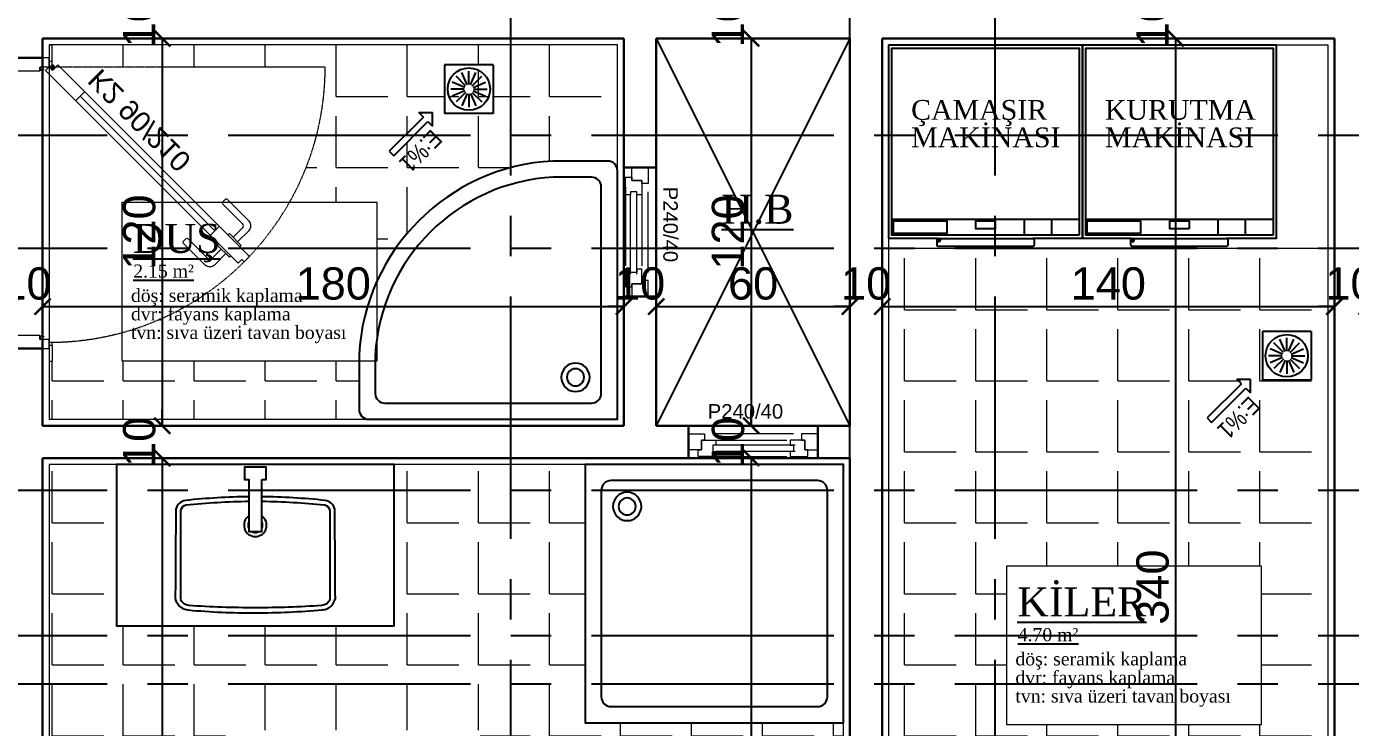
# Model space of a CAD drawing. Header units: millimetres. Extents: x 2778 to 13672, y 1832 to 5175.
# Drawn here: x 3851.6 to 4261.6, y 3431.7 to 3648.9 of the extents above; entities that cross this region are included whole.
import ezdxf

# ---------------------------------------------------------------- set-up
doc = ezdxf.new("R2010")
doc.units = ezdxf.units.MM
for name, pattern in [('CENTER2', [112.5, 75, -12.5, 12.5, -12.5]), ('DASHDOT2', [12.7, 6.35, -3.175, 0, -3.175]), ('DOTX2', [0.5, 0, -0.5])]:
    doc.linetypes.add(name, pattern=pattern)
doc.layers.add('7-DCR-FRN', color=8, linetype='Continuous')
doc.layers.add('Yazi', color=7, linetype='Continuous')
for name, color, linetype, lineweight in [('aks', 251, 'DASHDOT2', 35), ('duvar', 232, 'Continuous', 30), ('ince', 37, 'Continuous', 0), ('iz', 1, 'DOTX2', 20), ('kapı', 3, 'Continuous', 18), ('pencere', 4, 'Continuous', 18), ('sıva iç', 21, 'Continuous', 0), ('tefriş', 252, 'Continuous', 5), ('yazı', 11, 'Continuous', 20), ('z - tarama', 251, 'Continuous', 18), ('ölçü dış', 192, 'Continuous', 20), ('ÖLÇÜ İÇ', 7, 'Continuous', 9)]:
    doc.layers.add(name, color=color, linetype=linetype, lineweight=lineweight)
doc.styles.get("Standard").update_dxf_attribs({"font": 'arial.ttf'})
doc.styles.add('swis', font='swissc.ttf', dxfattribs={"height": 10})
doc.styles.add('Times roman', font='times.ttf')
doc.dimstyles.new('zulay iç ölçü', dxfattribs={"dimtxt": 10, "dimasz": 5, "dimexe": 0.18, "dimexo": 0, "dimgap": 2, "dimtad": 3, "dimdec": 0, "dimzin": 0, "dimdsep": 46, "dimtxsty": 'Standard', "dimblk": 'ARCHTICK', "dimcen": 0.09, "dimse1": 1, "dimse2": 1, "dimadec": 0, "dimazin": 0, "dimtfac": 1, "dimtdec": 0, "dimtix": 1, "dimtofl": 0, "dimtmove": 0, "dimatfit": 3, "dimldrblk": 'ARCHTICK', "dimfxl": 1, "dimtolj": 1, "dimtzin": 0, "dimarcsym": 0})
pattern_1 = [(0, (-1057024.51, 409725.164), (0, 22), [16, -6]), (90, (-1057024.51, 409725.164), (-22, 1e-15), [16, -6])]

# ---------------------------------------------------------------- blocks, each defined once
blk = doc.blocks.new('sadsfsfsf')
at = {"layer": 'ince'}
for p, q in [((0.7, 0), (-0.7, 0)), ((0, 0.7), (0, -0.7))]:
    blk.add_line(p, q, dxfattribs=at)
for radius in [0.6, 0.45]:
    blk.add_circle((0, 0), radius, dxfattribs=at)
blk = doc.blocks.new('eddeded')
at = {"layer": 'duvar'}
for p, q in [((-48.21, 54.38), (-38.21, 54.38)), ((-48.21, -35.62), (-38.21, -35.62))]:
    blk.add_line(p, q, dxfattribs=at)
at = {"layer": 'ince'}
blk.add_line((-26.6, -23.78), (15.13, 17.96), dxfattribs=at)
for points in [[(-50.21, 53.38), (-50.96, 53.38, -0.414214), (-51.21, 53.63), (-51.21, 58.13, -0.414214), (-50.96, 58.38), (-50.21, 58.38)], [(-36.21, 53.38), (-35.46, 53.38, 0.414214), (-35.21, 53.63), (-35.21, 58.13, 0.414214), (-35.46, 58.38), (-36.21, 58.38)], [(-50.21, -34.62), (-50.96, -34.62, 0.414214), (-51.21, -34.87), (-51.21, -39.37, 0.414214), (-50.96, -39.62), (-50.21, -39.62)], [(-36.21, -34.62), (-35.46, -34.62, -0.414214), (-35.21, -34.87), (-35.21, -39.37, -0.414214), (-35.46, -39.62), (-36.21, -39.62)]]:
    blk.add_lwpolyline(points, format="xyb", dxfattribs=at)
for points in [[(-39.11, 51.33), (-39.11, 50.38), (-37.81, 50.68), (-37.81, 50.81, -0.112206), (-37.91, 50.76), (-38.72, 50.57, -0.482314), (-39.02, 50.82), (-39.02, 51.24, -0.414214), (-38.77, 51.49), (-37.97, 51.49, -0.170049), (-37.81, 51.43), (-37.81, 51.58), (-38.86, 51.58, 0.414214)], [(17.08, 23.59), (18.49, 25), (14.96, 28.54, 0.414214), (12.13, 28.54), (5.41, 21.82, 0.414214), (5.41, 21.11), (6.12, 20.4, 0.414214), (6.83, 20.4), (12.84, 26.41, -0.414214), (14.25, 26.41)], [(20.76, 19.91), (22.17, 21.32), (25.71, 17.79, -0.414214), (25.71, 14.96), (18.99, 8.24, -0.414214), (18.28, 8.24), (17.58, 8.95, -0.414214), (17.58, 9.66), (23.59, 15.67, 0.414214), (23.59, 17.08)], [(-39.11, -31.62), (-39.11, -32.57, 0.414214), (-38.86, -32.82), (-37.81, -32.82), (-37.81, -32.67, -0.170049), (-37.97, -32.73), (-38.77, -32.73, -0.414214), (-39.02, -32.48), (-39.02, -32.06, -0.482314), (-38.72, -31.81), (-37.91, -32, -0.112206), (-37.81, -32.05), (-37.81, -31.92)]]:
    blk.add_lwpolyline(points, format="xyb", close=True, dxfattribs=at)
for points in [[(20.04, 25.7), (19.62, 26.12), (15.96, 22.47), (16.38, 22.04)], [(22.87, 22.87), (23.29, 22.44), (19.64, 18.79), (19.21, 19.21)]]:
    blk.add_lwpolyline(points, dxfattribs=at)
at = {"layer": 'iz', "ltscale": 0.1}
for p, q in [((-48.21, -35.62), (-48.21, 54.38)), ((-38.21, -35.62), (-38.21, 54.38)), ((-36.21, -32.82), (49.19, -32.82))]:
    blk.add_line(p, q, dxfattribs=at)
blk.add_arc((-36.22, -32.83), 85.41, 0.0042, 89.9958, dxfattribs=at)
at = {"layer": 'kapı'}
for p, q in [((13.72, 19.37), (16.54, 16.54)), ((-28.02, -22.36), (-25.19, -25.19))]:
    blk.add_line(p, q, dxfattribs=at)
for points in [[(-36.21, 54.38), (-36.21, 51.58), (-38.86, 51.58, 0.414214), (-39.11, 51.33), (-39.11, 50.38), (-50.21, 50.38), (-50.21, 54.38)], [(-50.21, -35.62), (-50.21, -31.62), (-39.11, -31.62), (-39.11, -32.57, 0.414214), (-38.86, -32.82), (-36.21, -32.82), (-36.21, -35.62), (-36.21, -35.62)]]:
    blk.add_lwpolyline(points, format="xyb", dxfattribs=at)
blk.add_lwpolyline([(-36.21, -32.82), (-35.15, -31.76), (-33.46, -33.46), (25.87, 25.87), (24.17, 27.57), (23.47, 26.86), (22.33, 27.99), (-37.35, -31.69), (-36.21, -32.82)], dxfattribs=at)
at = {"layer": 'sıva iç'}
for p, q in [((-48.21, 54.38), (-50.21, 54.38)), ((-38.21, 54.38), (-36.21, 54.38)), ((-48.21, -35.62), (-50.21, -35.62)), ((-36.21, -35.62), (-38.21, -35.62))]:
    blk.add_line(p, q, dxfattribs=at)
at = {"layer": 'ölçü dış'}
blk.add_line((-38.21, -35.62), (-48.21, -35.62), dxfattribs=at)
at = {"layer": 'ince', "rotation": 90}
blk.add_blockref('sadsfsfsf', (-35.15, -32.82), dxfattribs=at)
at = {"layer": 'yazı'}
blk.add_text('K2 90/210', height=6.328, rotation=45, dxfattribs=at).set_placement((-20.24, -32.71))
blk = doc.blocks.new('*U489')
at = {"layer": '7-DCR-FRN', "linetype": 'Continuous'}
for points in [[(15.5, 5, 0.414214), (15, 4.5), (15, 3, 0.414214), (15.5, 2.5), (44.5, 2.5, 0.414214), (45, 3), (45, 5), (60, 5), (60, 65), (0, 65), (0, 5)], [(45, 5), (15.5, 5, 0.414214), (15, 4.5), (15, 3, 0.414214), (15.5, 2.5), (44.5, 2.5, 0.414214), (45, 3)]]:
    blk.add_lwpolyline(points, format="xyb", close=True, dxfattribs=at)
for points in [[(1, 6), (59, 6), (59, 64), (1, 64)], [(1, 6), (59, 6), (59, 11), (1, 11)], [(1, 6), (18, 6), (18, 11), (1, 11)], [(27, 8), (33, 8), (33, 10.5), (27, 10.5)], [(42, 6.5), (58.5, 6.5), (58.5, 10.5), (42, 10.5)]]:
    blk.add_lwpolyline(points, close=True, dxfattribs=at)
blk.add_lwpolyline([(9.5, 6), (9.5, 11)], dxfattribs=at)
for radius in [0.5, 0.25]:
    blk.add_circle((44.5, 4.5), radius, dxfattribs=at)
blk = doc.blocks.new('*U39')
at = {"layer": '7-DCR-FRN'}
for points in [[(0, 3), (0, 80), (77, 80, -0.414214), (80, 77), (80, 60, -0.383838), (20, 0), (3, 0, -0.414214)], [(0, 3), (0, 80), (77, 80, -0.414214), (80, 77), (80, 60, -0.383838), (20, 0), (3, 0, -0.414214)], [(5, 8), (5, 72, -0.414214), (8, 75), (72, 75, -0.414214), (75, 72), (75, 60.13, -0.382578), (19.87, 5), (8, 5, -0.414214)]]:
    blk.add_lwpolyline(points, format="xyb", close=True, dxfattribs=at)
for radius in [4.4, 2.65]:
    blk.add_circle((13, 67), radius, dxfattribs=at)
blk = doc.blocks.new('eğim çizgisi')
at = {"layer": 'Yazi'}
for p, q in [((1343.11, 4120.2), (1332.51, 4109.59)), ((1333.92, 4108.18), (1344.53, 4118.78)), ((1344.53, 4118.78), (1343.11, 4120.2)), ((1331.09, 4111.01), (1331.09, 4106.76)), ((1332.51, 4109.59), (1331.09, 4111.01)), ((1312.34, 4092.04), (1312.34, 4107.04)), ((1312.34, 4107.04), (1327.34, 4107.04)), ((1319.31, 4100.84), (1317.69, 4104.74)), ((1319.84, 4100.95), (1319.84, 4105.17)), ((1320.38, 4100.84), (1322, 4104.74)), ((1327.34, 4092.04), (1327.34, 4107.04)), ((1335.34, 4106.76), (1331.09, 4106.76)), ((1333.92, 4108.18), (1335.34, 4106.76)), ((1318.54, 4100.08), (1314.65, 4101.7)), ((1318.85, 4100.54), (1315.87, 4103.52)), ((1320.84, 4100.54), (1323.82, 4103.52)), ((1321.14, 4100.08), (1325.04, 4101.7)), ((1318.44, 4099.54), (1314.22, 4099.54)), ((1318.54, 4099.01), (1314.65, 4097.39)), ((1318.85, 4098.55), (1315.87, 4095.57)), ((1319.31, 4098.24), (1317.69, 4094.35)), ((1319.84, 4098.14), (1319.84, 4093.92)), ((1320.38, 4098.24), (1322, 4094.35)), ((1320.84, 4098.55), (1323.82, 4095.57)), ((1321.14, 4099.01), (1325.04, 4097.39)), ((1321.25, 4099.54), (1325.47, 4099.54)), ((1312.34, 4092.04), (1327.34, 4092.04))]:
    blk.add_line(p, q, dxfattribs=at)
blk.add_circle((1319.84, 4099.54), 6.56, dxfattribs=at)
at = {"layer": 'Yazi', "style": 'swis'}
blk.add_text('E:%%%1', height=5.335, rotation=45, dxfattribs=at).set_placement((1331.42, 4111.73))
blk = doc.blocks.new('HJHJJKJK')
at = {"layer": 'duvar'}
for p, q in [((755300.98, -267417.82), (755300.98, -267427.82)), ((755340.98, -267417.82), (755340.98, -267427.82))]:
    blk.add_line(p, q, dxfattribs=at)
at = {"layer": 'ince'}
for p, q in [((755306.98, -267422.32), (755331.48, -267422.32)), ((755333.48, -267420.32), (755308.48, -267420.32)), ((755306.98, -267427.32), (755331.48, -267427.32))]:
    blk.add_line(p, q, dxfattribs=at)
for points in [[(755333.98, -267423.82), (755309.48, -267423.82)], [(755333.98, -267425.82), (755309.48, -267425.82)]]:
    blk.add_lwpolyline(points, dxfattribs=at)
at = {"layer": 'iz'}
for p, q in [((755300.98, -267417.82), (755340.98, -267417.82)), ((755340.98, -267427.82), (755300.98, -267427.82))]:
    blk.add_line(p, q, dxfattribs=at)
at = {"layer": 'pencere'}
for points in [[(755300.98, -267420.32), (755305.98, -267420.32), (755305.98, -267422.32), (755304.98, -267422.32), (755304.98, -267425.32), (755300.98, -267425.32)], [(755340.98, -267420.32), (755335.98, -267420.32), (755335.98, -267422.32), (755336.98, -267422.32), (755336.98, -267425.32), (755340.98, -267425.32)]]:
    blk.add_lwpolyline(points, dxfattribs=at)
for points in [[(755303.98, -267425.32), (755304.98, -267425.32), (755304.98, -267422.32), (755309.48, -267422.32), (755309.48, -267423.82), (755308.48, -267423.82), (755308.48, -267425.82), (755309.48, -267425.82), (755309.48, -267427.32), (755303.98, -267427.32)], [(755337.98, -267425.32), (755336.98, -267425.32), (755336.98, -267422.32), (755332.48, -267422.32), (755332.48, -267423.82), (755333.48, -267423.82), (755333.48, -267425.82), (755332.48, -267425.82), (755332.48, -267427.32), (755337.98, -267427.32)]]:
    blk.add_lwpolyline(points, close=True, dxfattribs=at)
at = {"layer": 'yazı'}
blk.add_text('P240/40', height=4.491, dxfattribs=at).set_placement((755306.93, -267415.63))
blk = doc.blocks.new('*U317')
at = {"layer": '7-DCR-FRN'}
for points in [[(-32.5, -25), (32.5, -25), (48.5, -25), (48.5, 25), (32.5, 25), (-32.5, 25), (-37.5, 25), (-37.5, -25)], [(7.5, 20.33), (8.86, 20.33), (8.86, 24.19), (7.5, 24.19), (3.5, 24.19), (2.14, 24.19), (2.14, 20.33), (3.5, 20.33), (3.5, 4.19), (7.5, 4.19)]]:
    blk.add_lwpolyline(points, close=True, dxfattribs=at)
for points in [[(3.5, 15, 0.024321), (-16.06, 13.85, 0.320193), (-19.1, 11.15, 0.000772), (-19.28, -16.53, 0.334549), (-15.19, -20.08)], [(3.5, 13.5, 0.024302), (-15.9, 12.36, 0.320193), (-17.63, 10.82, 0.000005), (-17.63, -16.78)], [(-15.17, -18.58, 0.017241), (5.5, -19.29, 0.01717), (26.09, -18.59, 0.280439), (28.63, -16.78, -0.000001), (28.63, 10.82, 0.320193), (26.9, 12.36, 0.024302), (7.5, 13.5)], [(26.28, -20.08, 0.32911), (30.28, -16.53, 0.000772), (30.1, 11.15, 0.320193), (27.06, 13.85, 0.024321), (7.5, 15)], [(3.5, 9.04, 0.734238), (5.5, 2.67, 0.734238), (7.5, 9.04)], [(3.49, 7.18, 0.24035), (3.5, 5.14, 0.24035)], [(4.42, 4.19, 0.125276), (5.5, 3.92, 0.125276), (6.58, 4.19, 0.125276)], [(7.5, 5.14, 0.24035), (7.51, 7.18)], [(-15.28, -20.08, 0.022071), (5.5, -20.99, 0.01725), (26.28, -20.08, -0.004899), (26.19, -20.08)]]:
    blk.add_lwpolyline(points, format="xyb", dxfattribs=at)
blk.add_arc((-14.88, -15.59), 3, 203.4085, 266.0639, dxfattribs=at)
blk = doc.blocks.new('*U34')
at = {"layer": '7-DCR-FRN'}
blk.add_lwpolyline([(80, 0), (0, 0), (0, 80), (80, 80)], close=True, dxfattribs=at)
blk.add_lwpolyline([(80, 0), (0, 0), (0, 80), (80, 80)], close=True, dxfattribs=at)
blk.add_lwpolyline([(72, 5), (8, 5, -0.414214), (5, 8), (5, 72, -0.414214), (8, 75), (72, 75, -0.414214), (75, 72), (75, 8, -0.414214)], format="xyb", close=True, dxfattribs=at)
for radius in [4.4, 2.65]:
    blk.add_circle((13, 67), radius, dxfattribs=at)
blk = doc.blocks.new('_ArchTick')
at = {"color": 0, "linetype": 'ByBlock', "const_width": 0.15}
blk.add_lwpolyline([(-0.5, -0.5), (0.5, 0.5)], dxfattribs=at)
blk = doc.blocks.new('*D1844')
at = {"layer": 'Defpoints', "color": 0, "transparency": 16777216}
for p in [(4207.43, 3655.23), (4207.43, 3645.23), (4207.43, 3645.23)]:
    blk.add_point(p, dxfattribs=at)
at = {"layer": 'ÖLÇÜ İÇ', "color": 0, "lineweight": -2, "transparency": 16777216}
for p, q in [((4207.43, 3655.23), (4207.43, 3660.23)), ((4207.43, 3645.23), (4207.43, 3640.23))]:
    blk.add_line(p, q, dxfattribs=at)
at = {"layer": 'ÖLÇÜ İÇ', "color": 0, "lineweight": -2, "transparency": 16777216, "xscale": 5, "yscale": 5, "zscale": 5}
for p, rotation in [((4207.43, 3655.23), 270), ((4207.43, 3645.23), 90)]:
    blk.add_blockref('_ArchTick', p, dxfattribs=dict(at, rotation=rotation))
at = {"layer": 'ÖLÇÜ İÇ', "color": 0, "transparency": 16777216, "insert": (4200.32, 3650.23), "char_height": 10, "attachment_point": 5, "rotation": 90}
blk.add_mtext('\\A1;10', dxfattribs=at)
blk = doc.blocks.new('*D1845')
at = {"layer": 'Defpoints', "color": 0, "transparency": 16777216}
for p in [(4207.43, 3645.23), (4207.43, 3305.23), (4207.43, 3305.23)]:
    blk.add_point(p, dxfattribs=at)
at = {"layer": 'ÖLÇÜ İÇ', "color": 0, "lineweight": -2, "transparency": 16777216}
blk.add_line((4207.43, 3645.23), (4207.43, 3305.23), dxfattribs=at)
at = {"layer": 'ÖLÇÜ İÇ', "color": 0, "lineweight": -2, "transparency": 16777216, "xscale": 5, "yscale": 5, "zscale": 5}
for p, rotation in [((4207.43, 3645.23), 90), ((4207.43, 3305.23), 270)]:
    blk.add_blockref('_ArchTick', p, dxfattribs=dict(at, rotation=rotation))
at = {"layer": 'ÖLÇÜ İÇ', "color": 0, "transparency": 16777216, "insert": (4200.32, 3475.23), "char_height": 10, "attachment_point": 5, "rotation": 90}
blk.add_mtext('\\A1;340', dxfattribs=at)
blk = doc.blocks.new('*D1851')
at = {"layer": 'Defpoints', "color": 0, "transparency": 16777216}
for p in [(4075.36, 3655.23), (4075.36, 3645.23), (4075.97, 3645.23)]:
    blk.add_point(p, dxfattribs=at)
at = {"layer": 'ÖLÇÜ İÇ', "color": 0, "lineweight": -2, "transparency": 16777216}
for p, q in [((4075.97, 3655.23), (4075.97, 3660.23)), ((4075.97, 3645.23), (4075.97, 3640.23))]:
    blk.add_line(p, q, dxfattribs=at)
at = {"layer": 'ÖLÇÜ İÇ', "color": 0, "lineweight": -2, "transparency": 16777216, "xscale": 5, "yscale": 5, "zscale": 5}
for p, rotation in [((4075.97, 3655.23), 270), ((4075.97, 3645.23), 90)]:
    blk.add_blockref('_ArchTick', p, dxfattribs=dict(at, rotation=rotation))
at = {"layer": 'ÖLÇÜ İÇ', "color": 0, "transparency": 16777216, "insert": (4068.87, 3650.23), "char_height": 10, "attachment_point": 5, "rotation": 90}
blk.add_mtext('\\A1;10', dxfattribs=at)
blk = doc.blocks.new('*D1852')
at = {"layer": 'Defpoints', "color": 0, "transparency": 16777216}
for p in [(4075.36, 3645.23), (4075.97, 3525.23), (4075.97, 3525.23)]:
    blk.add_point(p, dxfattribs=at)
at = {"layer": 'ÖLÇÜ İÇ', "color": 0, "lineweight": -2, "transparency": 16777216}
blk.add_line((4075.97, 3645.23), (4075.97, 3525.23), dxfattribs=at)
at = {"layer": 'ÖLÇÜ İÇ', "color": 0, "lineweight": -2, "transparency": 16777216, "xscale": 5, "yscale": 5, "zscale": 5}
for p, rotation in [((4075.97, 3645.23), 90), ((4075.97, 3525.23), 270)]:
    blk.add_blockref('_ArchTick', p, dxfattribs=dict(at, rotation=rotation))
at = {"layer": 'ÖLÇÜ İÇ', "color": 0, "transparency": 16777216, "insert": (4068.87, 3585.23), "char_height": 10, "attachment_point": 5, "rotation": 90}
blk.add_mtext('\\A1;120', dxfattribs=at)
blk = doc.blocks.new('*D1853')
at = {"layer": 'Defpoints', "color": 0, "transparency": 16777216}
for p in [(4075.97, 3525.23), (4075.97, 3515.23), (4075.97, 3515.23)]:
    blk.add_point(p, dxfattribs=at)
at = {"layer": 'ÖLÇÜ İÇ', "color": 0, "lineweight": -2, "transparency": 16777216}
for p, q in [((4075.97, 3525.23), (4075.97, 3530.23)), ((4075.97, 3515.23), (4075.97, 3510.23))]:
    blk.add_line(p, q, dxfattribs=at)
at = {"layer": 'ÖLÇÜ İÇ', "color": 0, "lineweight": -2, "transparency": 16777216, "xscale": 5, "yscale": 5, "zscale": 5}
for p, rotation in [((4075.97, 3525.23), 270), ((4075.97, 3515.23), 90)]:
    blk.add_blockref('_ArchTick', p, dxfattribs=dict(at, rotation=rotation))
at = {"layer": 'ÖLÇÜ İÇ', "color": 0, "transparency": 16777216, "insert": (4068.87, 3520.23), "char_height": 10, "attachment_point": 5, "rotation": 90}
blk.add_mtext('\\A1;10', dxfattribs=at)
blk = doc.blocks.new('*D1854')
at = {"layer": 'Defpoints', "color": 0, "transparency": 16777216}
for p in [(4075.97, 3515.23), (4075.97, 3320.23), (4075.97, 3320.23)]:
    blk.add_point(p, dxfattribs=at)
at = {"layer": 'ÖLÇÜ İÇ', "color": 0, "lineweight": -2, "transparency": 16777216}
blk.add_line((4075.97, 3515.23), (4075.97, 3320.23), dxfattribs=at)
at = {"layer": 'ÖLÇÜ İÇ', "color": 0, "lineweight": -2, "transparency": 16777216, "xscale": 5, "yscale": 5, "zscale": 5}
for p, rotation in [((4075.97, 3515.23), 90), ((4075.97, 3320.23), 270)]:
    blk.add_blockref('_ArchTick', p, dxfattribs=dict(at, rotation=rotation))
at = {"layer": 'ÖLÇÜ İÇ', "color": 0, "transparency": 16777216, "insert": (4068.87, 3417.73), "char_height": 10, "attachment_point": 5, "rotation": 90}
blk.add_mtext('\\A1;195', dxfattribs=at)
blk = doc.blocks.new('*D1862')
at = {"layer": 'Defpoints', "color": 0, "transparency": 16777216}
for p in [(3894.08, 3655.23), (3893.63, 3645.23), (3894.08, 3645.23)]:
    blk.add_point(p, dxfattribs=at)
at = {"layer": 'ÖLÇÜ İÇ', "color": 0, "lineweight": -2, "transparency": 16777216}
for p, q in [((3893.63, 3655.23), (3893.63, 3660.23)), ((3893.63, 3645.23), (3893.63, 3640.23))]:
    blk.add_line(p, q, dxfattribs=at)
at = {"layer": 'ÖLÇÜ İÇ', "color": 0, "lineweight": -2, "transparency": 16777216, "xscale": 5, "yscale": 5, "zscale": 5}
for p, rotation in [((3893.63, 3655.23), 270), ((3893.63, 3645.23), 90)]:
    blk.add_blockref('_ArchTick', p, dxfattribs=dict(at, rotation=rotation))
at = {"layer": 'ÖLÇÜ İÇ', "color": 0, "transparency": 16777216, "insert": (3886.53, 3650.23), "char_height": 10, "attachment_point": 5, "rotation": 90}
blk.add_mtext('\\A1;10', dxfattribs=at)
blk = doc.blocks.new('*D1863')
at = {"layer": 'Defpoints', "color": 0, "transparency": 16777216}
for p in [(3894.08, 3645.23), (3893.63, 3525.23), (3893.63, 3525.23)]:
    blk.add_point(p, dxfattribs=at)
at = {"layer": 'ÖLÇÜ İÇ', "color": 0, "lineweight": -2, "transparency": 16777216}
blk.add_line((3893.63, 3645.23), (3893.63, 3525.23), dxfattribs=at)
at = {"layer": 'ÖLÇÜ İÇ', "color": 0, "lineweight": -2, "transparency": 16777216, "xscale": 5, "yscale": 5, "zscale": 5}
for p, rotation in [((3893.63, 3645.23), 90), ((3893.63, 3525.23), 270)]:
    blk.add_blockref('_ArchTick', p, dxfattribs=dict(at, rotation=rotation))
at = {"layer": 'ÖLÇÜ İÇ', "color": 0, "transparency": 16777216, "insert": (3886.53, 3585.23), "char_height": 10, "attachment_point": 5, "rotation": 90}
blk.add_mtext('\\A1;120', dxfattribs=at)
blk = doc.blocks.new('*D1864')
at = {"layer": 'Defpoints', "color": 0, "transparency": 16777216}
for p in [(3893.63, 3525.23), (3893.63, 3515.23), (3893.63, 3515.23)]:
    blk.add_point(p, dxfattribs=at)
at = {"layer": 'ÖLÇÜ İÇ', "color": 0, "lineweight": -2, "transparency": 16777216}
for p, q in [((3893.63, 3525.23), (3893.63, 3530.23)), ((3893.63, 3515.23), (3893.63, 3510.23))]:
    blk.add_line(p, q, dxfattribs=at)
at = {"layer": 'ÖLÇÜ İÇ', "color": 0, "lineweight": -2, "transparency": 16777216, "xscale": 5, "yscale": 5, "zscale": 5}
for p, rotation in [((3893.63, 3525.23), 270), ((3893.63, 3515.23), 90)]:
    blk.add_blockref('_ArchTick', p, dxfattribs=dict(at, rotation=rotation))
at = {"layer": 'ÖLÇÜ İÇ', "color": 0, "transparency": 16777216, "insert": (3886.53, 3520.23), "char_height": 10, "attachment_point": 5, "rotation": 90}
blk.add_mtext('\\A1;10', dxfattribs=at)
blk = doc.blocks.new('*D1865')
at = {"layer": 'Defpoints', "color": 0, "transparency": 16777216}
for p in [(3893.63, 3515.23), (3893.63, 3305.23), (3893.63, 3305.23)]:
    blk.add_point(p, dxfattribs=at)
at = {"layer": 'ÖLÇÜ İÇ', "color": 0, "lineweight": -2, "transparency": 16777216}
blk.add_line((3893.63, 3515.23), (3893.63, 3305.23), dxfattribs=at)
at = {"layer": 'ÖLÇÜ İÇ', "color": 0, "lineweight": -2, "transparency": 16777216, "xscale": 5, "yscale": 5, "zscale": 5}
for p, rotation in [((3893.63, 3515.23), 90), ((3893.63, 3305.23), 270)]:
    blk.add_blockref('_ArchTick', p, dxfattribs=dict(at, rotation=rotation))
at = {"layer": 'ÖLÇÜ İÇ', "color": 0, "transparency": 16777216, "insert": (3886.53, 3410.23), "char_height": 10, "attachment_point": 5, "rotation": 90}
blk.add_mtext('\\A1;210', dxfattribs=at)
blk = doc.blocks.new('*D1900')
at = {"layer": 'Defpoints', "color": 0, "transparency": 16777216}
for p in [(3846.58, 3562.14), (3856.58, 3562.14), (3856.58, 3562.14)]:
    blk.add_point(p, dxfattribs=at)
at = {"layer": 'ÖLÇÜ İÇ', "color": 0, "lineweight": -2, "transparency": 16777216}
for p, q in [((3846.58, 3562.14), (3841.58, 3562.14)), ((3856.58, 3562.14), (3861.58, 3562.14))]:
    blk.add_line(p, q, dxfattribs=at)
at = {"layer": 'ÖLÇÜ İÇ', "color": 0, "lineweight": -2, "transparency": 16777216, "xscale": 5, "yscale": 5, "zscale": 5}
blk.add_blockref('_ArchTick', (3846.58, 3562.14), dxfattribs=at)
at = {"layer": 'ÖLÇÜ İÇ', "color": 0, "lineweight": -2, "transparency": 16777216, "xscale": 5, "yscale": 5, "zscale": 5, "rotation": 180}
blk.add_blockref('_ArchTick', (3856.58, 3562.14), dxfattribs=at)
at = {"layer": 'ÖLÇÜ İÇ', "color": 0, "transparency": 16777216, "insert": (3851.58, 3569.24), "char_height": 10, "attachment_point": 5}
blk.add_mtext('\\A1;10', dxfattribs=at)
blk = doc.blocks.new('*D1901')
at = {"layer": 'Defpoints', "color": 0, "transparency": 16777216}
for p in [(3856.58, 3562.14), (4036.58, 3562.14), (4036.58, 3562.14)]:
    blk.add_point(p, dxfattribs=at)
at = {"layer": 'ÖLÇÜ İÇ', "color": 0, "lineweight": -2, "transparency": 16777216}
blk.add_line((3856.58, 3562.14), (4036.58, 3562.14), dxfattribs=at)
at = {"layer": 'ÖLÇÜ İÇ', "color": 0, "lineweight": -2, "transparency": 16777216, "xscale": 5, "yscale": 5, "zscale": 5, "rotation": 180}
blk.add_blockref('_ArchTick', (3856.58, 3562.14), dxfattribs=at)
at = {"layer": 'ÖLÇÜ İÇ', "color": 0, "lineweight": -2, "transparency": 16777216, "xscale": 5, "yscale": 5, "zscale": 5}
blk.add_blockref('_ArchTick', (4036.58, 3562.14), dxfattribs=at)
at = {"layer": 'ÖLÇÜ İÇ', "color": 0, "transparency": 16777216, "insert": (3946.58, 3569.24), "char_height": 10, "attachment_point": 5}
blk.add_mtext('\\A1;180', dxfattribs=at)
blk = doc.blocks.new('*D1902')
at = {"layer": 'Defpoints', "color": 0, "transparency": 16777216}
for p in [(4036.58, 3562.14), (4046.58, 3562.14), (4046.58, 3562.14)]:
    blk.add_point(p, dxfattribs=at)
at = {"layer": 'ÖLÇÜ İÇ', "color": 0, "lineweight": -2, "transparency": 16777216}
for p, q in [((4036.58, 3562.14), (4031.58, 3562.14)), ((4046.58, 3562.14), (4051.58, 3562.14))]:
    blk.add_line(p, q, dxfattribs=at)
at = {"layer": 'ÖLÇÜ İÇ', "color": 0, "lineweight": -2, "transparency": 16777216, "xscale": 5, "yscale": 5, "zscale": 5}
blk.add_blockref('_ArchTick', (4036.58, 3562.14), dxfattribs=at)
at = {"layer": 'ÖLÇÜ İÇ', "color": 0, "lineweight": -2, "transparency": 16777216, "xscale": 5, "yscale": 5, "zscale": 5, "rotation": 180}
blk.add_blockref('_ArchTick', (4046.58, 3562.14), dxfattribs=at)
at = {"layer": 'ÖLÇÜ İÇ', "color": 0, "transparency": 16777216, "insert": (4041.58, 3569.24), "char_height": 10, "attachment_point": 5}
blk.add_mtext('\\A1;10', dxfattribs=at)
blk = doc.blocks.new('*D1903')
at = {"layer": 'Defpoints', "color": 0, "transparency": 16777216}
for p in [(4046.58, 3562.14), (4106.58, 3562.14), (4106.58, 3562.14)]:
    blk.add_point(p, dxfattribs=at)
at = {"layer": 'ÖLÇÜ İÇ', "color": 0, "lineweight": -2, "transparency": 16777216}
blk.add_line((4046.58, 3562.14), (4106.58, 3562.14), dxfattribs=at)
at = {"layer": 'ÖLÇÜ İÇ', "color": 0, "lineweight": -2, "transparency": 16777216, "xscale": 5, "yscale": 5, "zscale": 5, "rotation": 180}
blk.add_blockref('_ArchTick', (4046.58, 3562.14), dxfattribs=at)
at = {"layer": 'ÖLÇÜ İÇ', "color": 0, "lineweight": -2, "transparency": 16777216, "xscale": 5, "yscale": 5, "zscale": 5}
blk.add_blockref('_ArchTick', (4106.58, 3562.14), dxfattribs=at)
at = {"layer": 'ÖLÇÜ İÇ', "color": 0, "transparency": 16777216, "insert": (4076.58, 3569.24), "char_height": 10, "attachment_point": 5}
blk.add_mtext('\\A1;60', dxfattribs=at)
blk = doc.blocks.new('*D1904')
at = {"layer": 'Defpoints', "color": 0, "transparency": 16777216}
for p in [(4106.58, 3562.14), (4116.58, 3562.14), (4116.58, 3562.14)]:
    blk.add_point(p, dxfattribs=at)
at = {"layer": 'ÖLÇÜ İÇ', "color": 0, "lineweight": -2, "transparency": 16777216}
for p, q in [((4106.58, 3562.14), (4101.58, 3562.14)), ((4116.58, 3562.14), (4121.58, 3562.14))]:
    blk.add_line(p, q, dxfattribs=at)
at = {"layer": 'ÖLÇÜ İÇ', "color": 0, "lineweight": -2, "transparency": 16777216, "xscale": 5, "yscale": 5, "zscale": 5}
blk.add_blockref('_ArchTick', (4106.58, 3562.14), dxfattribs=at)
at = {"layer": 'ÖLÇÜ İÇ', "color": 0, "lineweight": -2, "transparency": 16777216, "xscale": 5, "yscale": 5, "zscale": 5, "rotation": 180}
blk.add_blockref('_ArchTick', (4116.58, 3562.14), dxfattribs=at)
at = {"layer": 'ÖLÇÜ İÇ', "color": 0, "transparency": 16777216, "insert": (4111.58, 3569.24), "char_height": 10, "attachment_point": 5}
blk.add_mtext('\\A1;10', dxfattribs=at)
blk = doc.blocks.new('*D1905')
at = {"layer": 'Defpoints', "color": 0, "transparency": 16777216}
for p in [(4116.58, 3562.14), (4256.58, 3562.14), (4256.58, 3562.14)]:
    blk.add_point(p, dxfattribs=at)
at = {"layer": 'ÖLÇÜ İÇ', "color": 0, "lineweight": -2, "transparency": 16777216}
blk.add_line((4116.58, 3562.14), (4256.58, 3562.14), dxfattribs=at)
at = {"layer": 'ÖLÇÜ İÇ', "color": 0, "lineweight": -2, "transparency": 16777216, "xscale": 5, "yscale": 5, "zscale": 5, "rotation": 180}
blk.add_blockref('_ArchTick', (4116.58, 3562.14), dxfattribs=at)
at = {"layer": 'ÖLÇÜ İÇ', "color": 0, "lineweight": -2, "transparency": 16777216, "xscale": 5, "yscale": 5, "zscale": 5}
blk.add_blockref('_ArchTick', (4256.58, 3562.14), dxfattribs=at)
at = {"layer": 'ÖLÇÜ İÇ', "color": 0, "transparency": 16777216, "insert": (4186.58, 3569.24), "char_height": 10, "attachment_point": 5}
blk.add_mtext('\\A1;140', dxfattribs=at)
blk = doc.blocks.new('*D1906')
at = {"layer": 'Defpoints', "color": 0, "transparency": 16777216}
for p in [(4256.58, 3562.14), (4266.58, 3562.14), (4266.58, 3562.14)]:
    blk.add_point(p, dxfattribs=at)
at = {"layer": 'ÖLÇÜ İÇ', "color": 0, "lineweight": -2, "transparency": 16777216}
for p, q in [((4256.58, 3562.14), (4251.58, 3562.14)), ((4266.58, 3562.14), (4271.58, 3562.14))]:
    blk.add_line(p, q, dxfattribs=at)
at = {"layer": 'ÖLÇÜ İÇ', "color": 0, "lineweight": -2, "transparency": 16777216, "xscale": 5, "yscale": 5, "zscale": 5}
blk.add_blockref('_ArchTick', (4256.58, 3562.14), dxfattribs=at)
at = {"layer": 'ÖLÇÜ İÇ', "color": 0, "lineweight": -2, "transparency": 16777216, "xscale": 5, "yscale": 5, "zscale": 5, "rotation": 180}
blk.add_blockref('_ArchTick', (4266.58, 3562.14), dxfattribs=at)
at = {"layer": 'ÖLÇÜ İÇ', "color": 0, "transparency": 16777216, "insert": (4261.58, 3569.24), "char_height": 10, "attachment_point": 5}
blk.add_mtext('\\A1;10', dxfattribs=at)

msp = doc.modelspace()

# ---------------------------------------------------------------- hatches: boundary and pattern name
at = {"layer": 'z - tarama', "true_color": 0xffffff}
h = msp.add_hatch(dxfattribs=at)
h.set_pattern_fill('ANGLE', scale=80, style=0)
h.set_pattern_definition(pattern_1)
h.paths.add_polyline_path([(3676.58, 3205.23), (3568.58, 3205.23), (3568.58, 3196.6), (3569.58, 3196.6), (3569.58, 3191.6), (3568.58, 3191.6), (3568.58, 3077.23), (3590.92, 3077.23), (3590.92, 3078.23), (3595.92, 3078.23), (3595.92, 3077.23), (3598.92, 3077.23), (3676.58, 3077.23)])
h.paths.add_polyline_path([(3676.58, 3250.23), (3568.58, 3250.23), (3568.58, 3205.23), (3676.58, 3205.23)])
h.paths.add_polyline_path([(3676.58, 3293.23), (3673.52, 3293.23), (3673.52, 3292.23), (3668.52, 3292.23), (3668.52, 3293.23), (3665.52, 3293.23), (3580.52, 3293.23), (3580.52, 3292.23), (3575.52, 3292.23), (3575.52, 3293.23), (3568.58, 3293.23), (3568.58, 3289.6), (3569.58, 3289.6), (3569.58, 3284.6), (3568.58, 3284.6), (3568.58, 3281.6), (3568.58, 3250.23), (3676.58, 3250.23)])
h.paths.add_polyline_path([(4001.58, 3293.23), (3964, 3293.23), (3964, 3292.23), (3959, 3292.23), (3959, 3293.23), (3956, 3293.23), (3871, 3293.23), (3871, 3292.23), (3866, 3292.23), (3866, 3293.23), (3676.58, 3293.23), (3676.58, 3250.23), (4001.58, 3250.23)])
h.paths.add_polyline_path([(4001.58, 3250.23), (3676.58, 3250.23), (3676.58, 3205.23), (4001.58, 3205.23)])
h.paths.add_polyline_path([(4001.58, 3205.23), (3676.58, 3205.23), (3676.58, 3075.23), (3691.58, 3075.23), (3691.58, 3165.23), (4001.58, 3165.23)])
h.paths.add_polyline_path([(3688.67, 3078.23), (3683.92, 3078.23), (3683.92, 3077.98, -0.414214), (3684.17, 3078.23), (3688.92, 3078.23), (3688.92, 3077.98, 0.414214)], flags=16)
h.paths.add_polyline_path([(4106.58, 3205.23), (4001.58, 3205.23), (4001.58, 3167.23), (4038.47, 3167.23), (4038.47, 3168.23), (4043.47, 3168.23), (4043.47, 3167.23), (4046.47, 3167.23), (4106.58, 3167.23)])
h.paths.add_polyline_path([(4106.58, 3250.23), (4001.58, 3250.23), (4001.58, 3205.23), (4106.58, 3205.23)])
h.paths.add_polyline_path([(4106.58, 3293.23), (4001.58, 3293.23), (4001.58, 3250.23), (4106.58, 3250.23)])
h.paths.add_polyline_path([(4151.58, 3293.23), (4106.58, 3293.23), (4106.58, 3250.23), (4151.58, 3250.23)])
h.paths.add_polyline_path([(4151.58, 3250.23), (4106.58, 3250.23), (4106.58, 3205.23), (4151.58, 3205.23)])
h.paths.add_polyline_path([(4151.58, 3205.23), (4106.58, 3205.23), (4106.58, 3167.23), (4131.47, 3167.23), (4131.47, 3168.23), (4136.47, 3168.23), (4136.47, 3167.23), (4151.58, 3167.23)])
h.paths.add_polyline_path([(4589.58, 3205.23), (4151.58, 3205.23), (4151.58, 3167.23), (4177.12, 3167.23), (4177.12, 3168.23), (4182.12, 3168.23), (4182.12, 3167.23), (4185.12, 3167.23), (4270.12, 3167.23), (4270.12, 3168.23), (4275.12, 3168.23), (4275.12, 3167.23), (4589.58, 3167.23)])
h.paths.add_polyline_path([(4440.72, 3250.23), (4151.58, 3250.23), (4151.58, 3205.23), (4589.58, 3205.23), (4589.58, 3248.23), (4584.58, 3248.23), (4584.58, 3250.23), (4550.48, 3250.23), (4550.48, 3210.98), (4440.72, 3210.98)])
h.paths.add_polyline_path([(4440.72, 3276.65), (4550.48, 3276.65), (4550.48, 3250.23), (4584.58, 3250.23), (4584.58, 3295.23), (4438.58, 3295.23), (4438.58, 3293.23), (4398.58, 3293.23), (4370.56, 3293.23), (4370.56, 3292.23), (4365.56, 3292.23), (4365.56, 3293.23), (4362.56, 3293.23), (4277.56, 3293.23), (4277.56, 3292.23), (4272.56, 3292.23), (4272.56, 3293.23), (4255.64, 3293.23), (4255.64, 3292.23), (4250.64, 3292.23), (4250.64, 3293.23), (4247.64, 3293.23), (4162.64, 3293.23), (4162.64, 3292.23), (4157.64, 3292.23), (4157.64, 3293.23), (4151.58, 3293.23), (4151.58, 3250.23), (4440.72, 3250.23)])
h.paths.add_polyline_path([(4584.58, 3355.23), (4438.58, 3355.23), (4438.58, 3295.23), (4584.58, 3295.23)])
h.paths.add_polyline_path([(4584.58, 3445.23), (4438.58, 3445.23), (4438.58, 3355.23), (4584.58, 3355.23)])
h.paths.add_polyline_path([(4584.58, 3460.23), (4438.58, 3460.23), (4438.58, 3445.23), (4584.58, 3445.23)])
h.paths.add_polyline_path([(4584.58, 3505.23), (4438.58, 3505.23), (4438.58, 3460.23), (4584.58, 3460.23)])
h.paths.add_polyline_path([(4589.58, 3643.23), (4438.58, 3643.23), (4438.58, 3505.23), (4584.58, 3505.23), (4584.58, 3507.23), (4589.58, 3507.23)])
at = {"layer": 'z - tarama'}
h = msp.add_hatch(dxfattribs=at)
h.set_pattern_fill('ANGLE', color=252, scale=80, style=0)
h.set_pattern_definition(pattern_1)
h.paths.add_polyline_path([(3954.58, 3545.2), (3881.24, 3545.2), (3881.24, 3554.04, -0.067231), (3858.58, 3550.97), (3858.58, 3550.17), (3859.58, 3550.17), (3859.58, 3545.17), (3858.58, 3545.17), (3858.58, 3527.23), (3957.58, 3527.23, -0.414214), (3954.58, 3530.23)])
h.paths.add_polyline_path([(4001.58, 3615.23), (3971.69, 3615.23), (3965.29, 3608.84), (3963.88, 3610.25), (3968.86, 3615.23), (3941.32, 3615.23, -0.065852), (3932.98, 3594.45), (3960.02, 3594.45), (3960.02, 3580.23), (3965.93, 3580.23, -0.176945), (4001.58, 3605.18)])
h.paths.add_polyline_path([(4001.58, 3643.23), (3859.33, 3643.17, -0.414214), (3859.58, 3642.92), (3859.58, 3638.17), (3858.58, 3638.17), (3858.58, 3636.37), (3859.04, 3636.37, -1), (3860.24, 3636.37), (3860.7, 3636.37), (3861.34, 3637.01), (3861.97, 3636.37), (3943.98, 3636.37, -0.062613), (3941.32, 3615.23), (3968.86, 3615.23), (3974.48, 3620.86), (3973.07, 3622.27), (3977.31, 3622.27), (3977.31, 3618.03), (3975.9, 3619.45), (3971.69, 3615.23), (4001.58, 3615.23)])
h.paths.add_polyline_path([(3981.06, 3636.99), (3996.06, 3636.99), (3996.06, 3621.99), (3981.06, 3621.99)], flags=16)
h.paths.add_polyline_path([(3982, 3629.49, -1), (3995.12, 3629.49, -1)], flags=0)
h.paths.add_polyline_path([(4034.58, 3643.23), (4001.58, 3643.23), (4001.58, 3615.23), (4034.58, 3615.23)])
h.paths.add_polyline_path([(4034.58, 3615.23), (4001.58, 3615.23), (4001.58, 3605.18, -0.052029), (4014.58, 3607.23), (4031.58, 3607.23, -0.414214), (4034.58, 3604.23)])
h.paths.add_polyline_path([(3976.92, 3619.31), (3965.27, 3607.66), (3971.07, 3601.86), (3982.72, 3613.51)], flags=9)
h = msp.add_hatch(dxfattribs=at)
h.set_pattern_fill('ANGLE', color=252, scale=80, style=0)
h.set_pattern_definition(pattern_1)
h.paths.add_polyline_path([(4151.58, 3355.23), (4118.58, 3355.23), (4118.58, 3322.23), (4151.58, 3322.23)])
h.paths.add_polyline_path([(4178.21, 3355.23), (4151.58, 3355.23), (4151.58, 3322.23), (4153.58, 3322.23), (4153.58, 3307.23), (4157.64, 3307.23), (4157.64, 3307.98, -0.414214), (4157.89, 3308.23), (4162.39, 3308.23, -0.414214), (4162.64, 3307.98), (4162.64, 3307.23), (4163.44, 3307.23, -0.150327)])
h.paths.add_polyline_path([(4254.58, 3355.23), (4204.24, 3355.23), (4249.48, 3309.99), (4247.78, 3308.3), (4248.84, 3307.23), (4250.64, 3307.23), (4250.64, 3307.98, -0.414214), (4250.89, 3308.23), (4254.58, 3308.23)])
h.paths.add_polyline_path([(4248.84, 3307.85), (4248.84, 3307.7, 0.414214), (4249.44, 3308.3), (4249.29, 3308.3, -0.414214)], flags=16)
h.paths.add_polyline_path([(4254.58, 3445.23), (4233.9, 3445.23), (4233.9, 3432.57), (4155.12, 3432.57), (4155.12, 3445.23), (4151.58, 3445.23), (4151.58, 3355.23), (4178.21, 3355.23, -0.047156), (4188.46, 3367.62), (4188.46, 3367.62), (4190.16, 3369.32), (4190.18, 3369.29, -0.191599), (4248.84, 3392.63), (4248.84, 3355.23), (4254.58, 3355.23)])
h.paths.add_polyline_path([(4151.58, 3445.23), (4118.58, 3445.23), (4118.58, 3355.23), (4151.58, 3355.23)])
h.paths.add_polyline_path([(4151.58, 3460.23), (4118.58, 3460.23), (4118.58, 3445.23), (4151.58, 3445.23)])
h.paths.add_polyline_path([(4151.58, 3505.23), (4118.58, 3505.23), (4118.58, 3460.23), (4151.58, 3460.23)])
h.paths.add_polyline_path([(4254.58, 3505.23), (4151.58, 3505.23), (4151.58, 3460.23), (4155.12, 3460.23), (4155.12, 3481.82), (4233.9, 3481.82), (4233.9, 3460.23), (4254.58, 3460.23)])
h.paths.add_polyline_path([(4254.58, 3460.23), (4233.9, 3460.23), (4233.9, 3445.23), (4254.58, 3445.23)])
h.paths.add_polyline_path([(4155.12, 3460.23), (4151.58, 3460.23), (4151.58, 3445.23), (4155.12, 3445.23)])
h.paths.add_polyline_path([(4250.97, 3323.21), (4212.94, 3361.24), (4206.23, 3354.53), (4244.26, 3316.5)], flags=9)
h.paths.add_polyline_path([(4254.58, 3580.23), (4151.58, 3580.23), (4151.58, 3505.23), (4254.58, 3505.23)])
h.paths.add_polyline_path([(4151.58, 3580.23), (4118.58, 3580.23), (4118.58, 3505.23), (4151.58, 3505.23)])
h = msp.add_hatch(dxfattribs=at)
h.set_pattern_fill('ANGLE', color=252, scale=80, style=0)
h.set_pattern_definition(pattern_1)
h.paths.add_polyline_path([(3872.8, 3392.63, -0.123941), (3913.24, 3382.45), (3913.24, 3430.91), (3992.02, 3430.91), (3992.02, 3381.66), (3914.69, 3381.66, -0.061239), (3931.47, 3369.29), (3931.49, 3369.32), (3933.19, 3367.62, -0.047156), (3943.44, 3355.23), (4001.58, 3355.23), (4001.58, 3445.23), (3858.58, 3445.23), (3858.58, 3355.23), (3872.8, 3355.23)])
h.paths.add_polyline_path([(3917.41, 3355.23), (3858.58, 3355.23), (3858.58, 3307.23), (3866, 3307.23), (3866, 3308.23), (3871, 3308.23), (3871, 3307.23), (3872.8, 3307.23), (3873.86, 3308.3), (3872.17, 3309.99)])
h.paths.add_polyline_path([(3872.8, 3307.85), (3872.8, 3307.7, 0.414214), (3873.4, 3308.3), (3873.25, 3308.3, -0.414214)], flags=16)
h.paths.add_polyline_path([(4001.58, 3355.23), (3943.44, 3355.23, -0.150327), (3958.2, 3307.23), (3959, 3307.23), (3959, 3308.23), (3964, 3308.23), (3964, 3307.23), (3999.58, 3307.23), (3999.58, 3322.23), (4001.58, 3322.23)])
h.paths.add_polyline_path([(4104.58, 3355.23), (4001.58, 3355.23), (4001.58, 3322.23), (4104.58, 3322.23)])
h.paths.add_polyline_path([(4050.54, 3353.29), (4051.95, 3354.71), (4062.56, 3344.1), (4063.97, 3345.51), (4063.97, 3341.27), (4059.73, 3341.27), (4061.14, 3342.68)], flags=16)
h.paths.add_polyline_path([(4067.72, 3341.55), (4082.72, 3341.55), (4082.72, 3326.55), (4067.72, 3326.55)], flags=16)
h.paths.add_polyline_path([(4081.79, 3334.05, -1), (4068.66, 3334.05, -1)], flags=0)
h.paths.add_polyline_path([(4048.08, 3384.29, -0.414214), (4058.08, 3394.29), (4093.08, 3394.29), (4104.58, 3394.29), (4104.58, 3433.23), (4024.58, 3433.23), (4024.58, 3445.23), (4001.58, 3445.23), (4001.58, 3355.23), (4104.58, 3355.23), (4104.58, 3358.29), (4093.08, 3358.29), (4058.08, 3358.29, -0.414214), (4048.08, 3368.29)])
h.paths.add_polyline_path([(4024.58, 3460.23), (4001.58, 3460.23), (4001.58, 3445.23), (4024.58, 3445.23)])
h.paths.add_polyline_path([(4024.58, 3505.23), (4001.58, 3505.23), (4001.58, 3460.23), (4024.58, 3460.23)])
h.paths.add_polyline_path([(4001.58, 3505.23), (3965.44, 3505.23), (3965.44, 3463.23), (3949.44, 3463.23), (3884.44, 3463.23), (3879.44, 3463.23), (3879.44, 3505.23), (3858.58, 3505.23), (3858.58, 3460.23), (4001.58, 3460.23)])
h.paths.add_polyline_path([(4001.58, 3513.23), (3965.44, 3513.23), (3965.44, 3505.23), (4001.58, 3505.23)])
h.paths.add_polyline_path([(4024.58, 3513.23), (4001.58, 3513.23), (4001.58, 3505.23), (4024.58, 3505.23)])
h.paths.add_polyline_path([(3879.44, 3513.23), (3858.58, 3513.23), (3858.58, 3505.23), (3879.44, 3505.23)])
h.paths.add_polyline_path([(4001.58, 3460.23), (3858.58, 3460.23), (3858.58, 3445.23), (4001.58, 3445.23)])
h.paths.add_polyline_path([(3872.91, 3325.45), (3906.47, 3359.01), (3913.18, 3352.29), (3879.62, 3318.73)], flags=9)
h.paths.add_polyline_path([(4069.38, 3350.04), (4057.73, 3361.69), (4051.93, 3355.88), (4063.58, 3344.24)], flags=9)

# ---------------------------------------------------------------- linework, layer by layer
at = {"layer": 'aks', "color": 251, "linetype": 'CENTER2', "lineweight": -3}
for points in [[(4001.58, 2140.23), (4001.58, 5100.23)], [(4106.58, 2140.23), (4106.58, 5100.23)], [(4151.58, 2140.23), (4151.58, 5100.23)], [(2901.58, 3615.23), (8131.58, 3615.23)], [(2901.58, 3580.23), (8131.58, 3580.23)], [(2901.58, 3505.23), (8131.58, 3505.23)], [(2901.58, 3460.23), (8131.58, 3460.23)], [(2901.58, 3445.23), (8131.58, 3445.23)]]:
    msp.add_lwpolyline(points, dxfattribs=at)
at = {"layer": 'duvar', "lineweight": 30}
for p, q in [((3856.58, 3645.23), (4036.58, 3645.23)), ((3856.58, 3645.23), (3856.58, 3525.23)), ((4036.58, 3525.23), (4036.58, 3645.23)), ((4036.58, 3645.23), (4036.58, 3525.23)), ((4046.58, 3645.23), (4106.58, 3645.23)), ((4046.58, 3645.23), (4046.58, 3525.23)), ((4106.58, 3645.23), (4106.58, 3525.23)), ((4116.58, 3645.23), (4256.58, 3645.23)), ((4116.58, 3645.23), (4116.58, 3320.23)), ((4256.58, 3645.23), (4256.58, 3305.23)), ((4106.58, 3615.23), (4106.58, 3525.23)), ((3856.58, 3525.23), (4036.58, 3525.23)), ((4046.58, 3525.23), (4106.58, 3525.23)), ((3856.58, 3515.23), (3856.58, 3305.23)), ((3856.58, 3515.23), (4106.58, 3515.23)), ((4106.58, 3515.23), (4106.58, 3320.23))]:
    msp.add_line(p, q, dxfattribs=at)
at = {"layer": 'sıva iç'}
for points in [[(3858.58, 3527.23), (4034.58, 3527.23), (4034.58, 3643.23), (3858.58, 3643.23)], [(4118.58, 3643.23), (4254.58, 3643.23), (4254.58, 3307.23), (4153.58, 3307.23), (4153.58, 3322.23), (4118.58, 3322.23)], [(3858.58, 3307.23), (3999.58, 3307.23), (3999.58, 3322.23), (4104.58, 3322.23), (4104.58, 3513.23), (3858.58, 3513.23)]]:
    msp.add_lwpolyline(points, close=True, dxfattribs=at)
msp.add_lwpolyline([(4118.58, 3580.23), (4254.58, 3580.23)], dxfattribs=at)
at = {"layer": 'Yazi', "color": 2}
for p, q in [((4046.58, 3645.23), (4106.58, 3525.23)), ((4106.58, 3645.23), (4046.58, 3525.23))]:
    msp.add_line(p, q, dxfattribs=at)
at = {"layer": 'yazı'}
for points in [[(3881.24, 3594.45), (3960.02, 3594.45), (3960.02, 3545.2), (3881.24, 3545.2)], [(4155.12, 3481.82), (4233.9, 3481.82), (4233.9, 3432.57), (4155.12, 3432.57)]]:
    msp.add_lwpolyline(points, close=True, dxfattribs=at)

# ---------------------------------------------------------------- block references
msp.add_blockref('*U317', (3916.94, 3488.23))
at = {"layer": '7-DCR-FRN', "linetype": 'Continuous', "xscale": -1}
for p in [(4178.58, 3578.23), (4238.58, 3578.23)]:
    msp.add_blockref('*U489', p, dxfattribs=at)
at = {"layer": '7-DCR-FRN', "xscale": -1}
for name, p, rotation in [('*U39', (3954.58, 3527.23), 270), ('*U34', (4104.58, 3513.23), 90)]:
    msp.add_blockref(name, p, dxfattribs=dict(at, rotation=rotation))
at = {"layer": 'duvar', "lineweight": 30, "xscale": -1, "rotation": 180}
msp.add_blockref('eddeded', (3894.79, 3603.55), dxfattribs=at)
at = {"layer": 'sıva iç', "rotation": 270}
msp.add_blockref('HJHJJKJK', (271464.4, 758906.21), dxfattribs=at)
at = {"layer": 'sıva iç'}
msp.add_blockref('HJHJJKJK', (-751244.4, 270943.06), dxfattribs=at)
at = {"layer": 'tefriş', "rotation": 180}
for p in [(5308.41, 7729.04), (5561.69, 7646.43)]:
    msp.add_blockref('eğim çizgisi', p, dxfattribs=at)

# ---------------------------------------------------------------- texts
at = {"layer": 'Yazi', "style": 'Times roman'}
for s, height, p in [('ÇAMAŞIR', 6.122, (4125.52, 3620.01)), ('KURUTMA', 6.122, (4185.52, 3620.01)), ('MAKİNASI', 6.122, (4125.52, 3611.51)), ('MAKİNASI', 6.122, (4185.52, 3611.51)), ('%%UDUŞ', 8.996, (3884.5, 3578.77)), ('%%U2.15 m²', 4.037, (3884.65, 3571.12)), ('%%UKİLER', 8.996, (4158.38, 3466.14)), ('%%U4.70 m²', 4.037, (4158.53, 3458.49))]:
    msp.add_text(s, height=height, dxfattribs=at).set_placement(p)
at = {"layer": 'Yazi', "color": 2, "style": 'Times roman'}
msp.add_text('%%UH.B', height=8.996, dxfattribs=at).set_placement((4066.81, 3587.8))
at = {"layer": 'yazı', "style": 'Times roman'}
for s, p in [('döş: seramik kaplama', (3883.93, 3563.6)), ('dvr: fayans kaplama', (3883.93, 3557.86)), ('tvn: sıva üzeri tavan boyası', (3883.93, 3552.12)), ('döş: seramik kaplama', (4157.81, 3450.98)), ('dvr: fayans kaplama', (4157.81, 3445.23)), ('tvn: sıva üzeri tavan boyası', (4157.81, 3439.49))]:
    msp.add_text(s, height=4.0366, dxfattribs=at).set_placement(p)

# ---------------------------------------------------------------- dimensions: what is measured, and where the dimension line sits
at = {"layer": 'ÖLÇÜ İÇ'}
for base, p1, p2, picture, middle in [((3893.63, 3645.23), (3894.08, 3655.23), (3894.08, 3645.23), '*D1862', (3886.53, 3650.23)), ((4075.97, 3645.23), (4075.36, 3655.23), (4075.36, 3645.23), '*D1851', (4068.87, 3650.23)), ((4207.43, 3645.23), (4207.43, 3655.23), (4207.43, 3645.23), '*D1844', (4200.32, 3650.23))]:
    dim = msp.add_linear_dim(base=base, p1=p1, p2=p2, angle=90, dimstyle='zulay iç ölçü', dxfattribs=at)
    dim.commit()
    dim.dimension.update_dxf_attribs({"geometry": picture, "text_midpoint": middle})
for base, p1, p2, picture, middle in [((3893.63, 3525.23), (3894.08, 3645.23), (3893.63, 3525.23), '*D1863', (3886.53, 3585.23)), ((4075.97, 3525.23), (4075.36, 3645.23), (4075.97, 3525.23), '*D1852', (4068.87, 3585.23)), ((4207.43, 3305.23), (4207.43, 3645.23), (4207.43, 3305.23), '*D1845', (4200.32, 3475.23)), ((3893.63, 3515.23), (3893.63, 3525.23), (3893.63, 3515.23), '*D1864', (3886.53, 3520.23)), ((4075.97, 3515.23), (4075.97, 3525.23), (4075.97, 3515.23), '*D1853', (4068.87, 3520.23)), ((3893.63, 3305.23), (3893.63, 3515.23), (3893.63, 3305.23), '*D1865', (3886.53, 3410.23)), ((4075.97, 3320.23), (4075.97, 3515.23), (4075.97, 3320.23), '*D1854', (4068.87, 3417.73))]:
    dim = msp.add_linear_dim(base=base, p1=p1, p2=p2, angle=90, dimstyle='zulay iç ölçü', override={"dimtmove": 1}, dxfattribs=at)
    dim.commit()
    dim.dimension.update_dxf_attribs({"geometry": picture, "text_midpoint": middle})
for base, p1, p2, picture, middle in [((3856.58, 3562.14), (3846.58, 3562.14), (3856.58, 3562.14), '*D1900', (3851.58, 3569.24)), ((4036.58, 3562.14), (3856.58, 3562.14), (4036.58, 3562.14), '*D1901', (3946.58, 3569.24)), ((4046.58, 3562.14), (4036.58, 3562.14), (4046.58, 3562.14), '*D1902', (4041.58, 3569.24)), ((4106.58, 3562.14), (4046.58, 3562.14), (4106.58, 3562.14), '*D1903', (4076.58, 3569.24)), ((4116.58, 3562.14), (4106.58, 3562.14), (4116.58, 3562.14), '*D1904', (4111.58, 3569.24)), ((4256.58, 3562.14), (4116.58, 3562.14), (4256.58, 3562.14), '*D1905', (4186.58, 3569.24)), ((4266.58, 3562.14), (4256.58, 3562.14), (4266.58, 3562.14), '*D1906', (4261.58, 3569.24))]:
    dim = msp.add_linear_dim(base=base, p1=p1, p2=p2, dimstyle='zulay iç ölçü', override={"dimtmove": 1}, dxfattribs=at)
    dim.commit()
    dim.dimension.update_dxf_attribs({"geometry": picture, "text_midpoint": middle})

doc.saveas('drawing.dxf')
